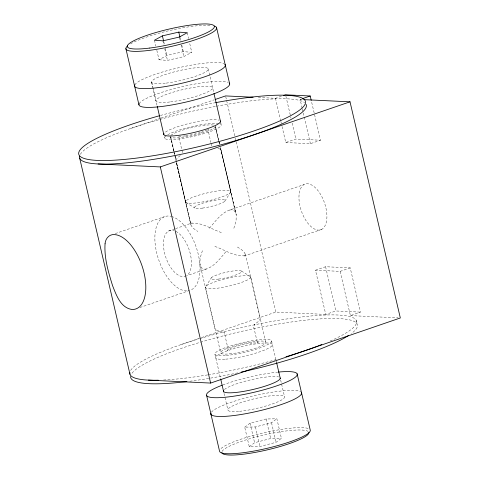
<?xml version="1.0" encoding="UTF-8"?>
<svg xmlns="http://www.w3.org/2000/svg" width="479" height="479" viewBox="0 0 479 479"><rect width="100%" height="100%" fill="white"/><g stroke="black" fill="none" stroke-linecap="round" stroke-linejoin="round"><path stroke-width="0.36" stroke-dasharray="2.4 1.8" d="M182.529 152.627L178.607 136.515L178.877 136.91M233.866 228.267L236.087 220.735L236.237 214.939L220.238 147.263M208.287 129.246L207.892 130.27L208.072 129.773L210.784 142.413M202.401 250.673L200.084 258.247L199.941 264.049L220.807 353.245M205.922 286.292L211.419 277.706M224.867 201.156L230.417 192.516M225.801 251.834C220.238 258.349 214.837 266.061 206.425 268.982L186.954 275.617M209.437 228.273C215.346 221.442 220.867 213.125 229.752 210.006L304.129 184.535M180.242 155.477L176.619 158.812L175.907 160.226L174.721 155.184M244.709 427.154L250.044 423.179L266.12 418.993L276.856 418.784L281.407 438.333L276.072 442.309L259.995 446.494L249.26 446.703L244.709 427.154L255.445 426.945L271.521 422.759L276.856 418.784M249.26 446.703L254.594 442.722L270.671 438.536L281.407 438.333M156.831 50.355L159.022 59.767L166.955 55.408L183.325 51.66L191.762 52.271L189.57 42.859M159.022 59.767L167.458 60.378L183.828 56.63L191.762 52.271M207.215 129.833L201.372 132.24L201.881 132.066L193.247 134.461L184.529 136.036L185.104 135.958L179.044 136.281M221.376 232.566C211.544 229.297 201.767 222.046 191.133 223.304L190.72 223.933C191.235 227.543 195.091 229.561 197.827 231.459M214.855 246.41C224.645 249.745 234.429 256.93 245.044 255.678L245.458 255.056C244.817 251.11 240.47 249.008 237.428 247.044M168.626 231.028L174.865 228.872M175.559 228.639L192.193 222.891M243.979 256.091L321.756 229.357M130.707 128.468L160.435 118.265M161.142 118.02L214.233 99.806M258.337 97.471L275.473 98.285L282.879 95.746M302.141 108.158L300.111 99.452L301.459 98.991M282.053 126.57L285.765 142.52L295.866 139.054L320.511 140.221L311.398 101.063M285.765 142.52L310.41 143.688L320.511 140.221M115.271 233.566L164.315 216.736M139.88 307.536L189.163 290.627A38.991 19.789 71.1 0 1 156.837 253.457A38.991 19.789 71.1 0 1 170.775 216.286M315.475 270.198L325.576 266.731L350.221 267.899L360.513 312.134L350.412 315.601L340.12 271.365L315.475 270.198L325.768 314.434L335.869 310.967L360.513 312.134M340.12 271.365L350.221 267.899M181.002 344.617L200.827 337.815M201.533 337.569L275.856 312.069L325.768 314.434M229.752 210.006C233.039 208.922 236.063 211.682 236.237 214.939M206.425 268.982C203.138 270.066 200.108 267.306 199.941 264.049M300.111 99.452L302.351 99.56M350.412 315.601L398.091 317.864M217.927 148.256L220.406 149.208L221.256 150.436L230.83 191.576A23.279 3.964 -13.1 0 1 197.15 202.803A23.279 3.964 -13.1 0 1 196.45 195.923A23.279 3.964 -13.1 0 1 230.83 191.576M186.038 202.671L194.911 208.012M241.374 271.042L250.301 276.419M211.73 145.945L210.952 143.131M173.709 150.843L170.512 137.096A23.279 3.964 -13.1 0 0 193.151 135.437A23.279 3.964 -13.1 0 0 215.424 126.887L219.556 144.353M215.424 126.887L218.669 140.682M218.837 141.413L219.526 144.317M220.208 147.221L235.572 212.58L220.418 147.454M356.364 320.517L357.196 324.091M302.309 108.883L310.41 143.688M285.909 96.267L290.975 118.026M292.154 123.103L295.866 139.054M325.576 266.731L335.869 310.967M275.473 98.285L280.7 120.768M280.868 121.492L281.377 123.666M225.729 96.644L235.213 137.401M235.381 138.132L236.057 141.042M236.231 141.766L275.856 312.069M208.215 68.784L213.784 92.722M220.514 121.72L221.208 124.636M271.533 340.838L275.922 359.693M276.09 360.424L276.599 362.597M280.646 380.003L284.568 396.816M250.715 277.173A23.279 3.964 -13.1 0 1 216.334 288.34A23.279 3.964 -13.1 0 1 217.041 281.143A23.279 3.964 -13.1 0 1 250.715 277.173L260.211 317.912C260.612 321.373 255.672 322.624 254.169 325.121L254.463 324.762L253.696 326.888L257.103 341.455L258.115 342.826L257.379 342.533L258.379 342.886L251.08 343.024L251.655 342.952L242.943 344.527L232.519 347.562L228.962 349.149L227.118 350.52L228.285 348.712L228.106 349.209L224.388 332.959L224.603 333.186L223.717 332.246L224.322 332.666L216.658 330.259L214.999 328.816L205.341 287.268M215.364 125.743L219.741 144.556M187.217 32.728L188.564 38.518M271.521 422.759L276.072 442.309M180.122 37.907L180.799 40.805M181.81 45.146L183.325 51.66M179.278 37.081L180.29 41.428M181.134 45.044L183.828 56.63M266.12 418.993L270.671 438.536M255.445 426.945L259.995 446.494M163.752 41.655L164.429 44.547M165.267 48.169L166.955 55.408M162.908 40.829L163.92 45.17M164.764 48.792L167.458 60.378M250.044 423.179L254.594 442.722M154.472 40.218L155.819 46.008M173.877 151.568L174.554 154.466M176.571 163.147L190.72 223.933L176.314 161.399M176.386 162.98L185.457 201.958M151.669 82.346L157.238 106.284M164.327 136.749L164.698 138.263M151.586 82.053L152.759 87.106M152.927 87.831L155.95 100.824M214.897 354.173L220.514 378.236M224.034 393.427L227.938 410.15M245.314 253.936L265.665 341.892M213.484 125.061A23.279 3.964 -13.1 0 0 189.498 128.18A23.279 3.964 -13.1 0 0 170.452 135.952L174.637 154.13M174.805 154.855L176.146 160.675M170.452 135.952L176.092 160.585M176.26 161.309L190.864 225.052M171.47 216.454A38.991 19.789 71.1 0 1 197.845 252.631A38.991 19.789 71.1 0 1 190.57 290.142M186.253 275.85A24.148 12.256 71.1 0 1 164.944 254.481A24.148 12.256 71.1 0 1 173.943 230.585M175.907 231.375A24.148 12.256 71.1 0 1 190.199 253.397A24.148 12.256 71.1 0 1 186.858 275.479M80.328 154.358A116.385 19.813 -13.1 0 1 158.477 119.834M159.872 119.439A116.385 19.813 -13.1 0 1 215.7 106.374M216.418 106.236A116.385 19.813 -13.1 0 1 304.536 102.59M199.743 338.611A116.385 19.813 -13.1 0 1 334.881 314.913A116.385 19.813 -13.1 0 1 329.75 341.198M276.215 359.573A116.385 19.813 -13.1 0 1 208.341 374.782M207.641 374.895A116.385 19.813 -13.1 0 1 163.381 380.021M130.689 370.399A116.385 19.813 -13.1 0 1 199.03 338.827M134.785 84.957A46.553 7.921 -13.1 0 1 176.5 68.24A46.553 7.921 -13.1 0 1 223.903 63.635M130.522 43.906A46.553 7.921 -13.1 0 1 169.668 30.53A46.553 7.921 -13.1 0 1 210.503 25.357M219.885 123.756A29.099 4.952 -13.1 0 1 192.378 136.623A29.099 4.952 -13.1 0 1 166.357 135.647M167.716 134.785A29.099 4.952 -13.1 0 1 193.306 126.258A29.099 4.952 -13.1 0 1 218.49 123.45M139.15 103.721A46.553 7.921 -13.1 0 1 180.864 87.004A46.553 7.921 -13.1 0 1 228.267 82.4M165.524 132.072A29.099 4.952 -13.1 0 1 192.66 122.642A29.099 4.952 -13.1 0 1 219.053 120.181M160.447 115.469A116.385 19.813 -13.1 0 1 214.867 102.799M211.419 412.257A46.553 7.921 -13.1 0 1 255.463 395.468A46.553 7.921 -13.1 0 1 300.782 391.822M221.023 448.53A46.553 7.921 -13.1 0 1 265.27 432.483A46.553 7.921 -13.1 0 1 308.973 428.807M222.058 451.44A44.655 7.598 -13.1 0 1 263.504 435.136A44.655 7.598 -13.1 0 1 308.063 431.393M224.435 389.547A29.099 4.952 -13.1 0 1 250.679 379.847A29.099 4.952 -13.1 0 1 278.592 376.925M222.777 384.978A46.553 7.921 -13.1 0 1 277.622 372.147M200.575 342.186A116.385 19.813 -13.1 0 1 321.786 318.804A116.385 19.813 -13.1 0 1 351.317 333.57M237.662 372.878A116.385 19.813 -13.1 0 1 189.025 381.332M132.024 373.231A116.385 19.813 -13.1 0 1 199.857 342.401M299.064 194.827A24.148 12.256 71.1 0 0 318.337 230.124A24.148 12.256 71.1 0 0 321.427 195.887A24.148 12.256 71.1 0 0 299.064 194.827M229.381 353.915A23.279 3.964 -13.1 0 0 265.725 343.036A23.279 3.964 -13.1 0 0 234.608 345.754A23.279 3.964 -13.1 0 0 229.381 353.915M166.195 83.112A29.099 4.952 -13.1 0 0 208.299 69.078A29.099 4.952 -13.1 0 0 165.327 74.508A29.099 4.952 -13.1 0 0 166.195 83.112M202.413 208.102A15.711 2.676 -13.1 0 0 225.148 200.521A15.711 2.676 -13.1 0 0 201.94 203.455A15.711 2.676 -13.1 0 0 202.413 208.102M170.566 101.877A29.099 4.952 -13.1 0 0 212.664 87.849A29.099 4.952 -13.1 0 0 169.692 93.279A29.099 4.952 -13.1 0 0 170.566 101.877M226.298 355.466A29.099 4.952 -13.1 0 0 271.407 341.802A29.099 4.952 -13.1 0 0 232.004 345.437A29.099 4.952 -13.1 0 0 226.298 355.466M239.494 411.299A29.099 4.952 -13.1 0 0 284.43 397.606A29.099 4.952 -13.1 0 0 244.775 401.36A29.099 4.952 -13.1 0 0 239.494 411.299M218.448 279.089A15.711 2.676 -13.1 0 0 241.656 271.551A15.711 2.676 -13.1 0 0 218.921 274.233A15.711 2.676 -13.1 0 0 218.448 279.089M225.669 359.16A29.099 4.952 -13.1 0 0 271.958 345.772A29.099 4.952 -13.1 0 0 234.578 348.496A29.099 4.952 -13.1 0 0 225.669 359.16"/><path stroke-width="0.72" d="M162.405 35.859L154.472 40.218L162.908 40.829L179.278 37.081L187.217 32.728L178.775 32.117L162.405 35.859L163.584 40.931M215.652 99.321L225.561 95.92L253.122 97.225M283.55 95.513L285.574 94.818L310.218 95.992L311.23 100.339M302.806 98.53L310.218 95.992M98.081 163.968L160.315 166.92L350.023 101.823L400.324 317.972L210.616 383.068L148.382 380.116M303.842 99.632L350.023 101.823M216.64 27.914L229.681 83.951M297.118 373.836L301.483 392.6A46.553 7.921 -13.1 0 1 257.007 411.371A46.553 7.921 -13.1 0 1 210.892 413.317M301.572 392.852L310.248 430.124A46.553 7.921 -13.1 0 1 266.809 448.386A46.553 7.921 -13.1 0 1 219.568 451.266L210.898 413.988M213.951 93.447L220.538 121.738M276.599 362.597L280.311 378.554M178.775 32.117L179.954 37.182M157.238 106.284L163.818 134.575M220.681 378.961L223.717 392.02M160.315 166.92L210.616 383.068M206.617 395.474L210.982 414.239M125.893 48.672L138.934 104.715M79.676 158.13L129.977 374.279M306.057 104.356A116.385 19.813 -13.1 0 1 194.911 151.292A116.385 19.813 -13.1 0 1 79.586 156.154M321.804 344.503A116.385 19.813 -13.1 0 1 318.337 345.856M317.631 346.125A116.385 19.813 -13.1 0 1 286.011 356.741M158.309 380.2A116.385 19.813 -13.1 0 1 129.887 372.303M214.382 26.034A46.553 7.921 -13.1 0 1 172.075 46.241A46.553 7.921 -13.1 0 1 127.671 45.87M224.914 64.336A46.553 7.921 -13.1 0 1 180.745 83.514A46.553 7.921 -13.1 0 1 134.785 84.957M229.279 83.101A46.553 7.921 -13.1 0 1 185.116 102.278A46.553 7.921 -13.1 0 1 139.15 103.721M220.346 121.001A29.099 4.952 -13.1 0 1 191.546 133.048A29.099 4.952 -13.1 0 1 163.992 133.521M215.586 102.662A116.385 19.813 -13.1 0 1 287.849 117.145A116.385 19.813 -13.1 0 1 101.584 160.519A116.385 19.813 -13.1 0 1 159.741 115.667M308.823 432.375A44.655 7.598 -13.1 0 1 267.156 449.895A44.655 7.598 -13.1 0 1 221.843 452.655M280.203 378.045A29.099 4.952 -13.1 0 1 250.936 389.942A29.099 4.952 -13.1 0 1 223.669 390.469M278.341 372.075A46.553 7.921 -13.1 0 1 286.562 382.068A46.553 7.921 -13.1 0 1 220.017 397.63A46.553 7.921 -13.1 0 1 222.112 385.23M348.425 335.569A116.385 19.813 -13.1 0 1 241.141 372.117M186.87 381.595A116.385 19.813 -13.1 0 1 130.629 376.488M105.057 243.787C104.111 258.157 108.41 272.3 112.649 285.867C116.307 295.07 120.624 307.847 131.941 309.464A38.991 19.789 71.1 0 0 144.083 273.03A38.991 19.789 71.1 0 0 114.523 234.62C109.206 233.944 105.308 238.847 105.057 243.787M149.753 48.05A44.655 7.598 -13.1 0 0 214.364 26.513A44.655 7.598 -13.1 0 0 148.412 34.847A44.655 7.598 -13.1 0 0 149.753 48.05"/></g></svg>
